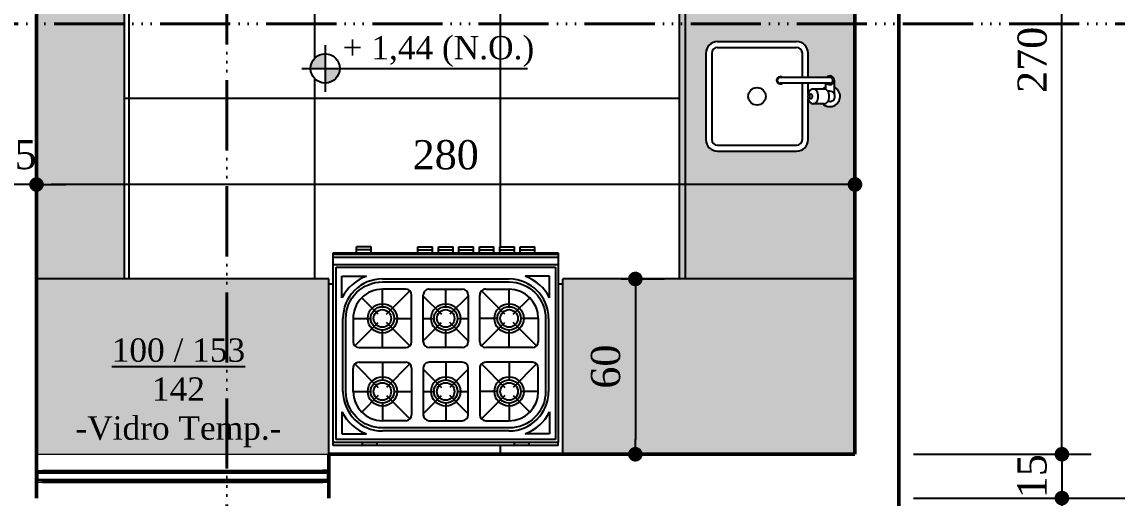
# Model space of a CAD drawing. Header units: millimetres. Extents: x 81693 to 98868, y 6565 to 11437.
# Drawn here: x 83133.8 to 83508.5, y 8480.7 to 8643.7 of the extents above; entities that cross this region are included whole.
import ezdxf

# ---------------------------------------------------------------- set-up
doc = ezdxf.new("R2010")
doc.units = ezdxf.units.MM
doc.linetypes.add('ACAD_ISO06W100', pattern=[36, 24, -3, 0, -3, 0, -3, 0, -3])
doc.linetypes.add('HIDDEN', pattern=[9.525, 6.35, -3.175])
for name, color, linetype, lineweight in [('Corte Planta', 4, 'ACAD_ISO06W100', 40), ('Cotas', 12, 'Continuous', 5), ('Hachura', 1, 'Continuous', 9), ('Nível Fachada', 7, 'Continuous', 70), ('Parede Baixa', 5, 'Continuous', 50), ('Portas - Janelas', 2, 'Continuous', 20), ('Projeção Viga', 1, 'HIDDEN', 9)]:
    doc.layers.add(name, color=color, linetype=linetype, lineweight=lineweight)
for name, color, linetype in [('COZ', 3, 'Continuous'), ('COZINHA', 2, 'Continuous'), ('Hachuria - Moveis', 1, 'Continuous'), ('PAREDES', 5, 'Continuous'), ('Piso', 55, 'Continuous'), ('PN010', 1, 'Continuous'), ('Portas-Cotas', 2, 'Continuous'), ('Texto', 2, 'Continuous')]:
    doc.layers.add(name, color=color, linetype=linetype)
doc.styles.add('Valéria', font='romantic.ttf', dxfattribs={"height": 10})
doc.dimstyles.new('Cota - 50', dxfattribs={"dimtxt": 10, "dimasz": 5, "dimexe": 10, "dimexo": 20, "dimgap": 5, "dimtad": 1, "dimtxsty": 'Valéria', "dimblk": 'DOT', "dimcen": 0, "dimclrd": 12, "dimclre": 12, "dimclrt": 2, "dimazin": 2, "dimtfac": 1, "dimtix": 1, "dimtmove": 0, "dimatfit": 3, "dimldrblk": 'DOT', "dimfxl": 1, "dimarcsym": 0})

# ---------------------------------------------------------------- blocks, each defined once
blk = doc.blocks.new('6-PL')
at = {"layer": 'COZINHA'}
h = blk.add_hatch(color=1, dxfattribs=at)
h.dxf.hatch_style = 1
h.paths.add_polyline_path([(-69, -3), (-69, -4), (-64, -4), (-64, -3)])
h.paths.add_polyline_path([(-17, -3), (-17, -4), (-12, -4), (-12, -3)])
at = {"layer": 'COZINHA', "color": 15}
for p, q in [((-79, -3), (-69, -3)), ((-79, -3), (-79, -4)), ((-64, -3), (-17, -3)), ((-12, -3), (-2, -3)), ((-2, -3), (-2, -4)), ((-76, -7), (-67.64, -7)), ((-76, -14.51), (-76, -7)), ((-5, -7), (-13.36, -7)), ((-5, -14.51), (-5, -7)), ((-76, -53.49), (-76, -61)), ((-5, -53.49), (-5, -61)), ((-76, -61), (-67.64, -61)), ((-5, -61), (-13.36, -61)), ((-2, -67.5), (-79, -67.5)), ((-2, -68.5), (-79, -68.5))]:
    blk.add_line(p, q, dxfattribs=at)
at = {"layer": 'COZINHA', "color": 1}
for p, q in [((-69, -3), (-64, -3)), ((-69, -3), (-69, -4)), ((-64, -3), (-64, -4)), ((-17, -3), (-12, -3)), ((-17, -3), (-17, -4)), ((-12, -3), (-12, -4)), ((-79, -4), (-2, -4)), ((-78, -5), (-3, -5)), ((-78, -64), (-78, -5)), ((-3, -5), (-3, -64)), ((-62.17, -8), (-18.83, -8)), ((-63.58, -20.09), (-69.24, -14.43)), ((-62.17, -17.5), (-62.17, -11.5)), ((-54.17, -11.5), (-62.17, -11.5)), ((-60.75, -20.09), (-52.75, -12.09)), ((-52.17, -29.5), (-52.17, -13.5)), ((-48.17, -13.5), (-48.17, -29.5)), ((-48.17, -13.83), (-41.91, -20.09)), ((-34.83, -11.5), (-46.17, -11.5)), ((-40.5, -17.5), (-40.5, -11.5)), ((-32.83, -13.83), (-39.09, -20.09)), ((-32.83, -29.5), (-32.83, -13.5)), ((-28.83, -29.5), (-28.83, -13.5)), ((-20.25, -20.09), (-28.25, -12.09)), ((-26.83, -11.5), (-18.83, -11.5)), ((-18.83, -17.5), (-18.83, -11.5)), ((-17.42, -20.09), (-11.76, -14.43)), ((-75.67, -46.5), (-75.67, -21.5)), ((-72.17, -21.5), (-72.17, -29.5)), ((-72.17, -21.5), (-66.17, -21.5)), ((-58.17, -21.5), (-52.17, -21.5)), ((-44.5, -21.5), (-48.17, -21.5)), ((-32.83, -21.5), (-36.5, -21.5)), ((-22.83, -21.5), (-28.83, -21.5)), ((-8.83, -21.5), (-14.83, -21.5)), ((-8.83, -21.5), (-8.83, -29.5)), ((-5.33, -21.5), (-5.33, -46.5)), ((-71.58, -30.91), (-63.58, -22.91)), ((-62.17, -31.5), (-62.17, -25.5)), ((-52.75, -30.91), (-60.75, -22.91)), ((-48.17, -29.17), (-41.91, -22.91)), ((-40.5, -31.5), (-40.5, -25.5)), ((-32.83, -29.17), (-39.09, -22.91)), ((-28.25, -30.91), (-20.25, -22.91)), ((-18.83, -31.5), (-18.83, -25.5)), ((-9.42, -30.91), (-17.42, -22.91)), ((-70.17, -31.5), (-54.17, -31.5)), ((-46.17, -31.5), (-34.83, -31.5)), ((-10.83, -31.5), (-26.83, -31.5)), ((-71.58, -37.09), (-63.58, -45.09)), ((-70.17, -36.5), (-54.17, -36.5)), ((-62.17, -36.5), (-62.17, -42.5)), ((-52.75, -37.09), (-60.75, -45.09)), ((-46.17, -36.5), (-34.83, -36.5)), ((-40.5, -36.5), (-40.5, -42.5)), ((-28.25, -37.09), (-20.25, -45.09)), ((-10.83, -36.5), (-26.83, -36.5)), ((-18.83, -36.5), (-18.83, -42.5)), ((-9.42, -37.09), (-17.42, -45.09)), ((-72.17, -46.5), (-72.17, -38.5)), ((-52.17, -38.5), (-52.17, -54.5)), ((-48.17, -54.5), (-48.17, -38.5)), ((-48.17, -38.83), (-41.91, -45.09)), ((-32.83, -38.83), (-39.09, -45.09)), ((-32.83, -38.5), (-32.83, -54.5)), ((-28.83, -38.5), (-28.83, -54.5)), ((-8.83, -46.5), (-8.83, -38.5)), ((-72.17, -46.5), (-66.17, -46.5)), ((-63.58, -47.91), (-69.24, -53.57)), ((-60.75, -47.91), (-52.75, -55.91)), ((-58.17, -46.5), (-52.17, -46.5)), ((-44.5, -46.5), (-48.17, -46.5)), ((-48.17, -54.17), (-41.91, -47.91)), ((-32.83, -54.17), (-39.09, -47.91)), ((-32.83, -46.5), (-36.5, -46.5)), ((-22.83, -46.5), (-28.83, -46.5)), ((-20.25, -47.91), (-28.25, -55.91)), ((-17.42, -47.91), (-11.76, -53.57)), ((-8.83, -46.5), (-14.83, -46.5)), ((-62.17, -50.5), (-62.17, -56.5)), ((-40.5, -50.5), (-40.5, -56.5)), ((-18.83, -50.5), (-18.83, -56.5)), ((-54.17, -56.5), (-62.17, -56.5)), ((-34.83, -56.5), (-46.17, -56.5)), ((-26.83, -56.5), (-18.83, -56.5)), ((-18.83, -60), (-62.17, -60)), ((-3, -64), (-78, -64)), ((-66, -70), (-71, -70)), ((-59, -70), (-64, -70)), ((-52, -70), (-57, -70)), ((-45, -70), (-50, -70)), ((-38, -70), (-43, -70)), ((-31, -70), (-36, -70)), ((-15, -70), (-10, -70))]:
    blk.add_line(p, q, dxfattribs=at)
at = {"layer": 'COZINHA', "color": 2}
for p, q in [((-79, -69), (-79, -4)), ((-2, -4), (-2, -69)), ((-2, -65), (-79, -65)), ((-2, -69), (-79, -69)), ((-71, -69), (-71, -71)), ((-66, -71), (-71, -71)), ((-66, -69), (-66, -71)), ((-64, -69), (-64, -71)), ((-64, -69), (-64, -71)), ((-59, -71), (-64, -71)), ((-59, -69), (-59, -71)), ((-57, -69), (-57, -71)), ((-52, -71), (-57, -71)), ((-52, -69), (-52, -71)), ((-50, -69), (-50, -71)), ((-45, -71), (-50, -71)), ((-45, -69), (-45, -71)), ((-43, -69), (-43, -71)), ((-38, -71), (-43, -71)), ((-38, -69), (-38, -71)), ((-36, -69), (-36, -71)), ((-31, -71), (-36, -71)), ((-31, -69), (-31, -71)), ((-15, -69), (-15, -71)), ((-15, -71), (-10, -71)), ((-10, -69), (-10, -71))]:
    blk.add_line(p, q, dxfattribs=at)
at = {"layer": 'COZINHA', "color": 15}
blk.add_lwpolyline([(-62.17, -59, -0.414214), (-74.67, -46.5), (-74.67, -21.5, -0.414214), (-62.17, -9), (-18.83, -9, -0.414214), (-6.33, -21.5), (-6.33, -46.5, -0.414214), (-18.83, -59)], format="xyb", close=True, dxfattribs=at)
for centre in [(-62.17, -21.5), (-40.5, -21.5), (-18.83, -21.5), (-62.17, -46.5), (-40.5, -46.5), (-18.83, -46.5)]:
    blk.add_circle(centre, 5, dxfattribs=at)
at = {"layer": 'COZINHA', "color": 1}
for centre, radius in [((-62.17, -21.5), 4), ((-62.17, -21.5), 3), ((-40.5, -21.5), 4), ((-40.5, -21.5), 3), ((-18.83, -21.5), 4), ((-18.83, -21.5), 3), ((-62.17, -46.5), 4), ((-62.17, -46.5), 3), ((-40.5, -46.5), 4), ((-40.5, -46.5), 3), ((-18.83, -46.5), 4), ((-18.83, -46.5), 3)]:
    blk.add_circle(centre, radius, dxfattribs=at)
at = {"layer": 'COZINHA', "color": 15}
for centre, start, end in [((-62.17, -21.5), 110.6935, 153.1857), ((-18.83, -21.5), 26.8143, 69.3065), ((-62.17, -46.5), 206.8143, 249.3065), ((-18.83, -46.5), 290.6935, 333.1857)]:
    blk.add_arc(centre, 15.5, start, end, dxfattribs=at)
at = {"layer": 'COZINHA', "color": 1}
for centre, radius, start, end in [((-62.17, -21.5), 13.5, 90, 180), ((-18.83, -21.5), 13.5, 0, 90), ((-62.17, -21.5), 10, 90, 180), ((-54.17, -13.5), 2, 0, 90), ((-46.17, -13.5), 2, 90, 180), ((-34.83, -13.5), 2, 0, 90), ((-26.83, -13.5), 2, 90, 180), ((-18.83, -21.5), 10, 0, 90), ((-70.17, -29.5), 2, 180, 270), ((-54.17, -29.5), 2, 270, 0), ((-46.17, -29.5), 2, 180, 270), ((-34.83, -29.5), 2, 270, 0), ((-26.83, -29.5), 2, 180, 270), ((-10.83, -29.5), 2, 270, 0), ((-70.17, -38.5), 2, 90, 180), ((-54.17, -38.5), 2, 0, 90), ((-46.17, -38.5), 2, 90, 180), ((-34.83, -38.5), 2, 0, 90), ((-26.83, -38.5), 2, 90, 180), ((-10.83, -38.5), 2, 0, 90), ((-62.17, -46.5), 13.5, 180, 270), ((-62.17, -46.5), 10, 180, 270), ((-18.83, -46.5), 13.5, 270, 0), ((-18.83, -46.5), 10, 270, 0), ((-54.17, -54.5), 2, 270, 0), ((-46.17, -54.5), 2, 180, 270), ((-34.83, -54.5), 2, 270, 0), ((-26.83, -54.5), 2, 180, 270)]:
    blk.add_arc(centre, radius, start, end, dxfattribs=at)
blk = doc.blocks.new('Fogão 6 Planta 04')
at = {"layer": 'PAREDES', "xscale": -1}
blk.add_blockref('6-PL', (340.76, 314.37), dxfattribs=at)
blk = doc.blocks.new('Pia Bancada Planta 01')
at = {"layer": 'COZ', "color": 2}
for p, q in [((0.435, 0.1875), (0.165, 0.1875)), ((0.435, 0.1675), (0.165, 0.1675)), ((0.125, 0.1475), (0.125, 0.0074)), ((0.145, 0.1475), (0.145, -0.045)), ((0.455, -0.1475), (0.455, 0.1475)), ((0.475, -0.1475), (0.475, 0.1475)), ((0.0509, 0.0175), (0.0579, 0.0175)), ((0.0705, 0.025), (0.1081, 0.025)), ((0.0359, -0.055), (0.0359, -0.0115)), ((0.0509, -0.0175), (0.0579, -0.0175)), ((0.0659, -0.045), (0.0659, -0.0241)), ((0.0705, -0.025), (0.1081, -0.025)), ((0.125, -0.0074), (0.125, -0.045)), ((0.0509, -0.045), (0.2209, -0.045)), ((0.0509, -0.065), (0.2209, -0.065)), ((0.125, -0.065), (0.125, -0.1475)), ((0.145, -0.065), (0.145, -0.1475)), ((0.435, -0.1675), (0.165, -0.1675)), ((0.435, -0.1875), (0.165, -0.1875))]:
    blk.add_line(p, q, dxfattribs=at)
blk.add_lwpolyline([(0.0705, 0.025, 0.133256), (0.0641, 0.0233, 0.106756), (0.058, 0.0177, 0.082828), (0.0543, 0.0099, 0.071352), (0.0528, 0, 0.071352), (0.0543, -0.0099, 0.082828), (0.058, -0.0177, 0.106756), (0.0641, -0.0233, 0.133256), (0.0705, -0.025, 0.133256)], format="xyb", dxfattribs=at)
for points in [[(0.1081, -0.025, 0.133256), (0.1145, -0.0233, 0.106756), (0.1206, -0.0177, 0.082828), (0.1244, -0.0099, 0.071352), (0.1258, 0, 0.071352), (0.1244, 0.0099, 0.082828), (0.1206, 0.0177, 0.106756), (0.1145, 0.0233, 0.133256), (0.1081, 0.025, 0.133256), (0.1017, 0.0233, 0.106756), (0.0956, 0.0177, 0.082828), (0.0919, 0.0099, 0.071352), (0.0904, 0, 0.071352), (0.0919, -0.0099, 0.082828), (0.0956, -0.0177, 0.106756), (0.1017, -0.0233, 0.133256)], [(0.1156, 0.0075, 0.133256), (0.1137, 0.007, 0.106756), (0.1119, 0.0053, 0.082828), (0.1107, 0.003, 0.071352), (0.1103, 0, 0.071352), (0.1107, -0.003, 0.082828), (0.1119, -0.0053, 0.106756), (0.1137, -0.007, 0.133256), (0.1156, -0.0075, 0.133256), (0.1175, -0.007, 0.106756), (0.1194, -0.0053, 0.082828), (0.1205, -0.003, 0.071352), (0.1209, 0, 0.071352), (0.1205, 0.003, 0.082828), (0.1194, 0.0053, 0.106756), (0.1175, 0.007, 0.133256)]]:
    blk.add_lwpolyline(points, format="xyb", close=True, dxfattribs=at)
blk.add_circle((0.3, 0), 0.03, dxfattribs=at)
for centre, radius, start, end in [((0.165, 0.1475), 0.04, 90, 180), ((0.435, 0.1475), 0.04, 0, 90), ((0.165, 0.1475), 0.02, 90, 180), ((0.435, 0.1475), 0.02, 0, 90), ((0.0509, 0), 0.035, 45.5847, 244.6231), ((0.0509, 0), 0.0175, 90, 204.62), ((0.0259, -0.0115), 0.01, 0, 24.62), ((0.0509, 0), 0.0175, 211.0027, 270), ((0.0509, 0), 0.035, 295.3769, 314.4153), ((0.0509, -0.055), 0.015, 41.8103, 318.1897), ((0.0509, -0.055), 0.01, 90.0002, 270.0002), ((0.2209, -0.055), 0.0125, 233.1301, 126.8699), ((0.2209, -0.055), 0.01, 270.0001, 90.0001), ((0.165, -0.1475), 0.04, 180, 270), ((0.165, -0.1475), 0.02, 180, 270), ((0.435, -0.1475), 0.04, 270, 0), ((0.435, -0.1475), 0.02, 270, 360)]:
    blk.add_arc(centre, radius, start, end, dxfattribs=at)
blk = doc.blocks.new('_Dot')
at = {"color": 0, "linetype": 'ByBlock', "lineweight": -2}
blk.add_line((-0.5, 0), (-1, 0), dxfattribs=at)
at = {"color": 0, "linetype": 'ByBlock', "const_width": 0.5}
blk.add_lwpolyline([(-0.25, 0, 1), (0.25, 0, 1)], format="xyb", close=True, dxfattribs=at)
blk = doc.blocks.new('*D561')
at = {"layer": 'Cotas', "color": 12, "lineweight": -2, "transparency": 16777216}
for p, q in [((83438.79, 8765.7), (83499.59, 8765.7)), ((83489.59, 8500.7), (83489.59, 8760.7)), ((83438.79, 8495.7), (83499.59, 8495.7))]:
    blk.add_line(p, q, dxfattribs=at)
at = {"layer": 'Defpoints', "color": 0, "transparency": 16777216}
for p in [(83418.79, 8765.7), (83489.59, 8765.7), (83418.79, 8495.7)]:
    blk.add_point(p, dxfattribs=at)
at = {"layer": 'Cotas', "color": 12, "lineweight": -2, "transparency": 16777216, "xscale": 5, "yscale": 5, "zscale": 5}
for p, rotation in [((83489.59, 8765.7), 90), ((83489.59, 8495.7), 270)]:
    blk.add_blockref('_Dot', p, dxfattribs=dict(at, rotation=rotation))
at = {"layer": 'Cotas', "color": 2, "transparency": 16777216, "insert": (83479.48, 8630.7), "char_height": 10, "attachment_point": 5, "rotation": 90, "style": 'Valéria'}
blk.add_mtext('270', dxfattribs=at)
blk = doc.blocks.new('*D562')
at = {"layer": 'Cotas', "color": 12, "lineweight": -2, "transparency": 16777216}
for p, q in [((83489.59, 8500.7), (83489.59, 8505.7)), ((83438.79, 8495.7), (83499.59, 8495.7)), ((83489.59, 8495.7), (83489.59, 8480.7)), ((83438.79, 8480.7), (83499.59, 8480.7)), ((83489.59, 8475.7), (83489.59, 8470.7))]:
    blk.add_line(p, q, dxfattribs=at)
at = {"layer": 'Defpoints', "color": 0, "transparency": 16777216}
for p in [(83418.79, 8495.7), (83418.79, 8480.7), (83489.59, 8480.7)]:
    blk.add_point(p, dxfattribs=at)
at = {"layer": 'Cotas', "color": 12, "lineweight": -2, "transparency": 16777216, "xscale": 5, "yscale": 5, "zscale": 5}
for p, rotation in [((83489.59, 8495.7), 270), ((83489.59, 8480.7), 90)]:
    blk.add_blockref('_Dot', p, dxfattribs=dict(at, rotation=rotation))
at = {"layer": 'Cotas', "color": 2, "transparency": 16777216, "insert": (83479.4, 8488.2), "char_height": 10, "attachment_point": 5, "rotation": 90, "style": 'Valéria'}
blk.add_mtext('15', dxfattribs=at)
blk = doc.blocks.new('*D563')
at = {"layer": 'Cotas', "color": 12, "lineweight": -2, "transparency": 16777216}
for p, q in [((83438.79, 8480.7), (83499.59, 8480.7)), ((83489.59, 8475.7), (83489.59, 8405.7)), ((83440.47, 8400.7), (83499.59, 8400.7))]:
    blk.add_line(p, q, dxfattribs=at)
at = {"layer": 'Defpoints', "color": 0, "transparency": 16777216}
for p in [(83418.79, 8480.7), (83420.47, 8400.7), (83489.59, 8400.7)]:
    blk.add_point(p, dxfattribs=at)
at = {"layer": 'Cotas', "color": 12, "lineweight": -2, "transparency": 16777216, "xscale": 5, "yscale": 5, "zscale": 5}
for p, rotation in [((83489.59, 8480.7), 90), ((83489.59, 8400.7), 270)]:
    blk.add_blockref('_Dot', p, dxfattribs=dict(at, rotation=rotation))
at = {"layer": 'Cotas', "color": 2, "transparency": 16777216, "insert": (83479.48, 8440.7), "char_height": 10, "attachment_point": 5, "rotation": 90, "style": 'Valéria'}
blk.add_mtext('80', dxfattribs=at)
blk = doc.blocks.new('*D594')
at = {"layer": 'Cotas', "color": 12, "lineweight": -2, "transparency": 16777216}
for p, q in [((83138.79, 8575.7), (83138.79, 8598.04)), ((83418.79, 8575.7), (83418.79, 8598.04)), ((83413.79, 8588.04), (83143.79, 8588.04))]:
    blk.add_line(p, q, dxfattribs=at)
at = {"layer": 'Defpoints', "color": 0, "transparency": 16777216}
for p in [(83138.79, 8588.04), (83138.79, 8555.7), (83418.79, 8555.7)]:
    blk.add_point(p, dxfattribs=at)
at = {"layer": 'Cotas', "color": 12, "lineweight": -2, "transparency": 16777216, "xscale": 5, "yscale": 5, "zscale": 5, "rotation": 180}
blk.add_blockref('_Dot', (83138.79, 8588.04), dxfattribs=at)
at = {"layer": 'Cotas', "color": 12, "lineweight": -2, "transparency": 16777216, "xscale": 5, "yscale": 5, "zscale": 5}
blk.add_blockref('_Dot', (83418.79, 8588.04), dxfattribs=at)
at = {"layer": 'Cotas', "color": 2, "transparency": 16777216, "insert": (83278.79, 8598.15), "char_height": 10, "attachment_point": 5, "style": 'Valéria'}
blk.add_mtext('280', dxfattribs=at)
blk = doc.blocks.new('*D603')
at = {"layer": 'Cotas', "color": 12, "lineweight": -2, "transparency": 16777216}
for p, q in [((83338.79, 8555.7), (83353.66, 8555.7)), ((83343.66, 8550.7), (83343.66, 8500.7)), ((83338.79, 8495.7), (83353.66, 8495.7))]:
    blk.add_line(p, q, dxfattribs=at)
at = {"layer": 'Defpoints', "color": 0, "transparency": 16777216}
for p in [(83318.79, 8555.7), (83318.79, 8495.7), (83343.66, 8495.7)]:
    blk.add_point(p, dxfattribs=at)
at = {"layer": 'Cotas', "color": 12, "lineweight": -2, "transparency": 16777216, "xscale": 5, "yscale": 5, "zscale": 5}
for p, rotation in [((83343.66, 8555.7), 90), ((83343.66, 8495.7), 270)]:
    blk.add_blockref('_Dot', p, dxfattribs=dict(at, rotation=rotation))
at = {"layer": 'Cotas', "color": 2, "transparency": 16777216, "insert": (83333.52, 8525.7), "char_height": 10, "attachment_point": 5, "rotation": 90, "style": 'Valéria'}
blk.add_mtext('60', dxfattribs=at)
blk = doc.blocks.new('*D605')
at = {"layer": 'Cotas', "color": 12, "lineweight": -2, "transparency": 16777216}
for p, q in [((83438.79, 10920.7), (83549.02, 10920.7)), ((83539.02, 10915.7), (83539.02, 8485.7)), ((83438.79, 8480.7), (83549.02, 8480.7))]:
    blk.add_line(p, q, dxfattribs=at)
at = {"layer": 'Defpoints', "color": 0, "transparency": 16777216}
for p in [(83418.79, 10920.7), (83418.79, 8480.7), (83539.02, 8480.7)]:
    blk.add_point(p, dxfattribs=at)
at = {"layer": 'Cotas', "color": 12, "lineweight": -2, "transparency": 16777216, "xscale": 5, "yscale": 5, "zscale": 5}
for p, rotation in [((83539.02, 10920.7), 90), ((83539.02, 8480.7), 270)]:
    blk.add_blockref('_Dot', p, dxfattribs=dict(at, rotation=rotation))
at = {"layer": 'Cotas', "color": 2, "transparency": 16777216, "insert": (83528.91, 9700.7), "char_height": 10, "attachment_point": 5, "rotation": 90, "style": 'Valéria'}
blk.add_mtext('2440', dxfattribs=at)
blk = doc.blocks.new('*D608')
at = {"layer": 'Cotas', "color": 12, "lineweight": -2, "transparency": 16777216}
for p, q in [((83123.79, 8575.7), (83123.79, 8598.04)), ((83138.79, 8575.7), (83138.79, 8598.04)), ((83118.79, 8588.04), (83113.79, 8588.04)), ((83138.79, 8588.04), (83123.79, 8588.04)), ((83143.79, 8588.04), (83148.79, 8588.04))]:
    blk.add_line(p, q, dxfattribs=at)
at = {"layer": 'Defpoints', "color": 0, "transparency": 16777216}
for p in [(83123.79, 8588.04), (83123.79, 8555.7), (83138.79, 8555.7)]:
    blk.add_point(p, dxfattribs=at)
at = {"layer": 'Cotas', "color": 12, "lineweight": -2, "transparency": 16777216, "xscale": 5, "yscale": 5, "zscale": 5}
blk.add_blockref('_Dot', (83123.79, 8588.04), dxfattribs=at)
at = {"layer": 'Cotas', "color": 12, "lineweight": -2, "transparency": 16777216, "xscale": 5, "yscale": 5, "zscale": 5, "rotation": 180}
blk.add_blockref('_Dot', (83138.79, 8588.04), dxfattribs=at)
at = {"layer": 'Cotas', "color": 2, "transparency": 16777216, "insert": (83131.29, 8598.23), "char_height": 10, "attachment_point": 5, "style": 'Valéria'}
blk.add_mtext('15', dxfattribs=at)
blk = doc.blocks.new('*D547')
at = {"layer": 'Cotas', "color": 12, "lineweight": -2, "transparency": 16777216}
for p, q in [((83453.79, 11227.84), (83606.59, 11227.84)), ((83596.59, 11222.84), (83596.59, 6978.7)), ((83437.23, 6973.7), (83606.59, 6973.7))]:
    blk.add_line(p, q, dxfattribs=at)
at = {"layer": 'Defpoints', "color": 0, "transparency": 16777216}
for p in [(83433.79, 11227.84), (83417.23, 6973.7), (83596.59, 6973.7)]:
    blk.add_point(p, dxfattribs=at)
at = {"layer": 'Cotas', "color": 12, "lineweight": -2, "transparency": 16777216, "xscale": 5, "yscale": 5, "zscale": 5}
for p, rotation in [((83596.59, 11227.84), 90), ((83596.59, 6973.7), 270)]:
    blk.add_blockref('_Dot', p, dxfattribs=dict(at, rotation=rotation))
at = {"layer": 'Cotas', "color": 2, "transparency": 16777216, "insert": (83586.4, 9100.77), "char_height": 10, "attachment_point": 5, "rotation": 90, "style": 'Valéria'}
blk.add_mtext('4254', dxfattribs=at)

msp = doc.modelspace()

# ---------------------------------------------------------------- hatches: boundary and pattern name
at = {"layer": 'Hachura', "transparency": 33554687}
h = msp.add_hatch(dxfattribs=at)
h.set_pattern_fill('TEXTURED', color=55, scale=40, angle=270, pattern_type=2)
h.set_pattern_definition([(270, (18927.636, 2873.72), (30.4, -17.6), [1.6, -26.8, 1.2, -11.6, 2.4, -28.4]), (275, (18942.036, 2891.72), (31.091029, -15.750172), [3.2, -26.8, 2.4, -11.6, 4.8, -28.4]), (280, (18944.036, 2881.32), (38.045905, -10.756818), [2.8, -6.8, 3.6, -21.2, 2, -26.4]), (285, (18947.636, 2888.52), (35.95474, -9.000928), [5.6, -6.8, 6, -21.2, 4.4, -26.4]), (290, (18931.236, 2885.319), (29.4635005, -17.796127), [3.2, -22, 2.8, -16.4, 2, -12.8]), (295, (18925.636, 2879.719), (29.1611353, -19.944628), [4.4, -22, 5.6, -16.4, 4.8, -12.8]), (300, (18928.836, 2873.72), (33.873582, 2.929234), [2, -13.2, 1.6, -19.6, 1.2, -26]), (305, (18914.436, 2891.72), (39.684009, -2.976477), [4.4, -13.2, 3.2, -19.6, 2.4, -26]), (310, (18937.636, 2884.919), (28.849381, -4.5114556), [1.6, -17.6, 1.2, -11.2, 3.2, -20.4]), (315, (18923.236, 2884.92), (39.315137, 8.202439), [3.2, -17.6, 2.4, -11.2, 6, -20.4]), (320, (18923.236, 2878.92), (31.431133, 10.699715), [0.8, -14.8, 2, -24.4, 2.4, -12.4]), (330, (18926.036, 2877.72), (29.827688, 13.263071), [2, -16.4, 0.8, -19.2, 1.6, -14.8]), (335, (18926.036, 2892.12), (41.609064, 9.726552), [4.4, -16.4, 1.6, -19.2, 3.2, -14.8]), (340, (18921.236, 2882.119), (28.744913, 14.652303), [1.2, -7.6, 2.4, -12.8, 1.6, -17.6]), (345, (18917.636, 2896.52), (31.085492, 31.011162), [2.4, -7.6, 4.8, -12.8, 3.2, -17.6]), (350, (18944.836, 2880.12), (21.962593, 27.808713), [2.8, -17.6, 1.2, -20.8, 2.4, -19.6]), (355, (18916.036, 2876.52), (19.76909, 33.203359), [5.6, -17.6, 2.4, -20.8, 4.8, -19.6]), (0, (18927.636, 2877.72), (14.8, 35.2), [2.4, -12.4, 1.6, -24.4, 0.8, -24.8]), (5, (18942.036, 2892.12), (26.021003, 37.611001), [4.8, -12.4, 1.6, -24.4, 1.6, -24.8]), (10, (18940.036, 2884.12), (19.352705, 33.062861), [2.8, -15.6, 2.4, -12.8, 2.8, -29.2]), (15, (18947.236, 2876.92), (16.397444, 34.623746), [5.6, -15.6, 4.8, -12.8, 5.6, -29.2]), (20, (18917.236, 2886.92), (10.892152, 32.058712), [3.2, -10.4, 1.6, -21.2, 2.4, -23.2]), (25, (18917.236, 2865.32), (8.056603, 32.886033), [6, -10.4, 3.2, -21.2, 4.8, -23.2]), (30, (18922.036, 2897.72), (3.798969, 38.219993), [2, -26.8, 2.4, -12.4, 2.8, -16.4]), (35, (18925.636, 2894.12), (1.337493, 43.419478), [4.4, -26.8, 4.8, -12.4, 5.6, -16.4]), (40, (18913.236, 2888.919), (9.502144, 37.214369), [1.2, -8.8, 1.6, -17.2, 3.2, -22.4]), (45, (18916.836, 2885.32), (6.22254, 42.992092), [2.4, -8.8, 3.2, -17.2, 6, -22.4]), (50, (18945.236, 2900.919), (-4.560758, 29.4129135), [2.4, -14.4, 2.8, -12.4, 1.6, -16.8]), (55, (18920.036, 2884.92), (-10.055855, 30.968367), [4.8, -14.4, 5.6, -12.4, 3.2, -16.8]), (60, (18910.836, 2867.72), (-16.102301, 27.309996), [1.6, -11.2, 3.2, -24.8, 2.8, -22.8]), (65, (18932.836, 2871.32), (-13.856973, 35.59079), [3.2, -11.2, 6, -24.8, 5.6, -22.8]), (70, (18933.236, 2894.12), (-21.657159, 31.720143), [2.4, -16.8, 2, -15.2, 1.6, -24.4]), (75, (18918.836, 2897.72), (-26.884924, 34.120974), [4.8, -16.8, 4.4, -15.2, 3.2, -24.4]), (80, (18923.636, 2891.72), (-22.549755, 28.75254), [3.6, -13.2, 2.4, -18, 3.2, -17.6]), (85, (18941.636, 2873.72), (-32.142497, 27.305308), [4.4, -13.2, 4.8, -18, 5.2, -17.6])])
h.paths.add_polyline_path([(83168.7927, 8885.6965), (83138.7927, 8885.6965), (83138.7927, 8643.0904), (83168.7927, 8643.0904)])
h.paths.add_polyline_path([(83168.7927, 8643.0904), (83138.7927, 8643.0904), (83138.7927, 8555.6965), (83168.7927, 8555.6965)])
h.paths.add_polyline_path([(83418.7927, 8680.6965), (83358.7927, 8680.6965), (83360.7927, 8678.6965), (83418.7927, 8678.6965)])
h.paths.add_polyline_path([(83360.7927, 8678.6965), (83358.7927, 8680.6965), (83358.7927, 8643.0904), (83360.7927, 8643.0904)])
h.paths.add_polyline_path([(83418.7927, 8643.0904), (83360.7927, 8643.0904), (83360.7927, 8555.6965), (83418.7927, 8555.6965)])
h.paths.add_polyline_path([(83371.7927, 8636.9465), (83398.7927, 8636.9465, -0.41421356), (83402.7927, 8632.9465), (83402.7927, 8624.6965), (83409.0851, 8624.6965, -0.68850026), (83411.7031, 8623.6965), (83411.7031, 8621.3588, -1.18164887), (83407.7536, 8615.6965), (83404.4808, 8615.6965, -0.13325615), (83403.8387, 8615.8707, -0.10675627), (83403.2308, 8616.4287, -0.08282753), (83402.8551, 8617.2061, -0.01797676), (83402.7927, 8617.4516), (83402.7927, 8603.4465, -0.41421356), (83398.7927, 8599.4465), (83371.7927, 8599.4465, -0.41421356), (83367.7927, 8603.4465), (83367.7927, 8632.9465, -0.41421356)], flags=16)
h.paths.add_polyline_path([(83408.7031, 8620.6094, 0.09339581), (83408.2408, 8620.6965), (83407.7536, 8620.6965, -0.08326219), (83408.7031, 8621.3588)], flags=0)
h.paths.add_polyline_path([(83388.2927, 8618.1965, -1), (83382.2927, 8618.1965, -1)], flags=0)
h.paths.add_polyline_path([(83403.3558, 8618.7268, -0.10675627), (83403.5382, 8618.8942, -0.13325615), (83403.7308, 8618.9465, -0.13325615), (83403.9234, 8618.8942, -0.10675627), (83404.1058, 8618.7268, -0.08282753), (83404.2185, 8618.4936, -0.07135175), (83404.2611, 8618.1965, -0.07135175), (83404.2185, 8617.8994, -0.08282753), (83404.1058, 8617.6662, -0.10675627), (83403.9234, 8617.4988, -0.13325615), (83403.7308, 8617.4465, -0.13325615), (83403.5382, 8617.4988, -0.10675627), (83403.3558, 8617.6662, -0.08282753), (83403.2431, 8617.8994, -0.07135175), (83403.2005, 8618.1965, -0.07135175), (83403.2431, 8618.4936, -0.08282753)], flags=0)
h.paths.add_polyline_path([(83418.7927, 8678.6965), (83360.7927, 8678.6965), (83360.7927, 8643.0904), (83418.7927, 8643.0904)])
h.paths.add_polyline_path([(83360.7927, 8643.0904), (83358.7927, 8643.0904), (83358.7927, 8555.6965), (83360.7927, 8555.6965)])
h.paths.add_polyline_path([(83418.7927, 8555.6965), (83318.7927, 8555.6965), (83318.7927, 8495.6965), (83418.7927, 8495.6965)])
h.paths.add_polyline_path([(83203.8603, 8555.6965), (83138.7927, 8555.6965), (83138.7927, 8495.6965), (83203.8603, 8495.6965)])
h.paths.add_polyline_path([(83238.7927, 8555.6965), (83203.8603, 8555.6965), (83203.8603, 8495.6965), (83238.7927, 8495.6965)])
h.paths.add_polyline_path([(83378.8149, 8653.7142), (83398.6078, 8653.7142), (83398.6078, 8675.2675), (83378.8149, 8675.2675)], flags=24)
h.paths.add_polyline_path([(83344.2564, 8515.7187), (83344.2564, 8535.5116), (83322.7032, 8535.5116), (83322.7032, 8515.7187)], flags=24)
h.paths.add_polyline_path([(83150.8414, 8495.8275), (83223.8592, 8495.8275), (83223.8592, 8539.8196), (83150.8414, 8539.8196)], flags=9)
at = {"layer": 'Piso'}
h = msp.add_hatch(dxfattribs=at)
h.set_pattern_fill('ANSI37', color=256, scale=20, angle=45)
h.set_pattern_definition([(90, (18908.436, 2902.52), (-63.5, 1e-14), []), (180, (18908.436, 2902.52), (-1e-14, -63.5), [])])
h.paths.add_polyline_path([(83418.7927, 8765.6965), (83253.7927, 8765.6965), (83253.7927, 8790.6965), (83253.7927, 8794.0821, -0.16978208), (83251.3052, 8800.1965), (83251.3052, 8801.1965), (83253.7927, 8801.1965), (83253.7927, 8885.6965), (83203.8603, 8885.6965), (83203.8603, 8643.0904), (83358.7927, 8643.0904), (83358.7927, 8680.6965), (83418.7927, 8680.6965)])
h.paths.add_polyline_path([(83337.2927, 8756.9817), (83334.2927, 8756.9817), (83334.2927, 8753.6965), (83332.2927, 8753.6965), (83332.2927, 8758.6965), (83335.2927, 8758.6965), (83337.2927, 8758.6791), (83337.2927, 8761.6965), (83338.2927, 8763.6965), (83341.2927, 8763.6965), (83341.2927, 8758.6965), (83344.2927, 8758.6965), (83344.2927, 8763.6965), (83414.7927, 8763.6965), (83414.7927, 8758.6965), (83416.7927, 8758.6965), (83416.7927, 8687.6965), (83414.7927, 8687.6965), (83414.7927, 8682.6965), (83405.7927, 8682.6965), (83344.2927, 8682.6965), (83344.2927, 8687.6965), (83341.2927, 8687.6965), (83341.2927, 8682.6965), (83338.2927, 8682.6965), (83337.2927, 8684.6965)], flags=16)
h.paths.add_polyline_path([(83203.8603, 8885.6965), (83168.7927, 8885.6965), (83168.7927, 8643.0904), (83203.8603, 8643.0904)])
h.paths.add_polyline_path([(83203.8603, 8643.0904), (83168.7927, 8643.0904), (83168.7927, 8555.6965), (83203.8603, 8555.6965)])
h.paths.add_polyline_path([(83358.7927, 8643.0904), (83203.8603, 8643.0904), (83203.8603, 8555.6965), (83238.7927, 8555.6965), (83238.7927, 8495.6965), (83318.7927, 8495.6965), (83318.7927, 8555.6965), (83358.7927, 8555.6965)])
h.paths.add_polyline_path([(83232.5406, 8627.771, -1), (83242.5406, 8627.771, -1)], flags=16)
h.paths.add_polyline_path([(83248.2927, 8566.6965), (83253.2927, 8566.6965), (83253.2927, 8564.6965), (83269.2927, 8564.6965), (83269.2927, 8566.6965), (83274.2927, 8566.6965), (83274.2927, 8564.6965), (83276.2927, 8564.6965), (83276.2927, 8566.6965), (83281.2927, 8566.6965), (83281.2927, 8564.6965), (83283.2927, 8564.6965), (83283.2927, 8566.6965), (83288.2927, 8566.6965), (83288.2927, 8564.6965), (83290.2927, 8564.6965), (83290.2927, 8566.6965), (83295.2927, 8566.6965), (83295.2927, 8564.6965), (83297.2927, 8564.6965), (83297.2927, 8566.6965), (83302.2927, 8566.6965), (83302.2927, 8564.6965), (83304.2927, 8564.6965), (83304.2927, 8566.6965), (83309.2927, 8566.6965), (83309.2927, 8564.6965), (83317.2927, 8564.6965), (83317.2927, 8499.6965), (83317.2927, 8498.6965), (83307.2927, 8498.6965), (83302.2927, 8498.6965), (83255.2927, 8498.6965), (83250.2927, 8498.6965), (83240.2927, 8498.6965), (83240.2927, 8499.6965), (83240.2927, 8564.6965), (83248.2927, 8564.6965)], flags=16)
h.paths.add_polyline_path([(83316.2927, 8559.6965), (83316.2927, 8500.6965), (83241.2927, 8500.6965), (83241.2927, 8559.6965)], flags=0)
h.paths.add_polyline_path([(83251.6488, 8556.6965, 0.18756107), (83243.2927, 8549.1886), (83243.2927, 8556.6965)], flags=0)
h.paths.add_polyline_path([(83257.126, 8555.6965), (83300.4593, 8555.6965, -0.41421356), (83313.9593, 8542.1965), (83313.9593, 8517.1965, -0.41421356), (83300.4593, 8503.6965), (83257.126, 8503.6965, -0.41421356), (83243.626, 8517.1965), (83243.626, 8542.1965, -0.41421356)], flags=0)
h.paths.add_polyline_path([(83257.126, 8554.6965), (83300.4593, 8554.6965, -0.41421356), (83312.9593, 8542.1965), (83312.9593, 8517.1965, -0.41421356), (83300.4593, 8504.6965), (83257.126, 8504.6965, -0.41421356), (83244.626, 8517.1965), (83244.626, 8542.1965, -0.41421356)], flags=0)
h.paths.add_polyline_path([(83257.126, 8552.1965), (83265.126, 8552.1965, -0.41421356), (83267.126, 8550.1965), (83267.126, 8534.1965, -0.41421356), (83265.126, 8532.1965), (83249.126, 8532.1965, -0.41421356), (83247.126, 8534.1965), (83247.126, 8542.1965, -0.41421356)], flags=0)
h.paths.add_polyline_path([(83262.126, 8542.1965, -1), (83252.126, 8542.1965, -1)], flags=0)
h.paths.add_polyline_path([(83261.126, 8542.1965, -1), (83253.126, 8542.1965, -1)], flags=0)
h.paths.add_polyline_path([(83260.126, 8542.1965, -1), (83254.126, 8542.1965, -1)], flags=0)
h.paths.add_polyline_path([(83273.126, 8552.1965), (83284.4593, 8552.1965, -0.41421356), (83286.4593, 8550.1965), (83286.4593, 8534.1965, -0.41421356), (83284.4593, 8532.1965), (83273.126, 8532.1965, -0.41421356), (83271.126, 8534.1965), (83271.126, 8550.1965, -0.41421356)], flags=0)
h.paths.add_polyline_path([(83283.7927, 8542.1965, -1), (83273.7927, 8542.1965, -1)], flags=0)
h.paths.add_polyline_path([(83282.7927, 8542.1965, -1), (83274.7927, 8542.1965, -1)], flags=0)
h.paths.add_polyline_path([(83281.7927, 8542.1965, -1), (83275.7927, 8542.1965, -1)], flags=0)
h.paths.add_polyline_path([(83292.4593, 8552.1965), (83300.4593, 8552.1965, -0.41421356), (83310.4593, 8542.1965), (83310.4593, 8534.1965, -0.41421356), (83308.4593, 8532.1965), (83292.4593, 8532.1965, -0.41421356), (83290.4593, 8534.1965), (83290.4593, 8550.1965, -0.41421356)], flags=0)
h.paths.add_polyline_path([(83305.4593, 8542.1965, -1), (83295.4593, 8542.1965, -1)], flags=0)
h.paths.add_polyline_path([(83304.4593, 8542.1965, -1), (83296.4593, 8542.1965, -1)], flags=0)
h.paths.add_polyline_path([(83303.4593, 8542.1965, -1), (83297.4593, 8542.1965, -1)], flags=0)
h.paths.add_polyline_path([(83305.9366, 8556.6965), (83314.2927, 8556.6965), (83314.2927, 8549.1886, 0.18756107)], flags=0)
h.paths.add_polyline_path([(83249.126, 8527.1965), (83265.126, 8527.1965, -0.41421356), (83267.126, 8525.1965), (83267.126, 8509.1965, -0.41421356), (83265.126, 8507.1965), (83257.126, 8507.1965, -0.41421356), (83247.126, 8517.1965), (83247.126, 8525.1965, -0.41421356)], flags=0)
h.paths.add_polyline_path([(83262.126, 8517.1965, -1), (83252.126, 8517.1965, -1)], flags=0)
h.paths.add_polyline_path([(83261.126, 8517.1965, -1), (83253.126, 8517.1965, -1)], flags=0)
h.paths.add_polyline_path([(83260.126, 8517.1965, -1), (83254.126, 8517.1965, -1)], flags=0)
h.paths.add_polyline_path([(83273.126, 8527.1965), (83284.4593, 8527.1965, -0.41421356), (83286.4593, 8525.1965), (83286.4593, 8509.1965, -0.41421356), (83284.4593, 8507.1965), (83273.126, 8507.1965, -0.41421356), (83271.126, 8509.1965), (83271.126, 8525.1965, -0.41421356)], flags=0)
h.paths.add_polyline_path([(83283.7927, 8517.1965, -1), (83273.7927, 8517.1965, -1)], flags=0)
h.paths.add_polyline_path([(83282.7927, 8517.1965, -1), (83274.7927, 8517.1965, -1)], flags=0)
h.paths.add_polyline_path([(83281.7927, 8517.1965, -1), (83275.7927, 8517.1965, -1)], flags=0)
h.paths.add_polyline_path([(83292.4593, 8527.1965), (83308.4593, 8527.1965, -0.41421356), (83310.4593, 8525.1965), (83310.4593, 8517.1965, -0.41421356), (83300.4593, 8507.1965), (83292.4593, 8507.1965, -0.41421356), (83290.4593, 8509.1965), (83290.4593, 8525.1965, -0.41421356)], flags=0)
h.paths.add_polyline_path([(83305.4593, 8517.1965, -1), (83295.4593, 8517.1965, -1)], flags=0)
h.paths.add_polyline_path([(83304.4593, 8517.1965, -1), (83296.4593, 8517.1965, -1)], flags=0)
h.paths.add_polyline_path([(83303.4593, 8517.1965, -1), (83297.4593, 8517.1965, -1)], flags=0)
h.paths.add_polyline_path([(83243.2927, 8510.2044, 0.18756107), (83251.6488, 8502.6965), (83243.2927, 8502.6965)], flags=0)
h.paths.add_polyline_path([(83314.2927, 8510.2044), (83314.2927, 8502.6965), (83305.9366, 8502.6965, 0.18756107)], flags=0)
h.paths.add_polyline_path([(83190.7132, 8819.232), (83190.7132, 8846.4213), (83169.1599, 8846.4213), (83169.1599, 8819.232)], flags=24)
h.paths.add_polyline_path([(83190.7132, 8762.9302), (83190.7132, 8782.7231), (83169.1599, 8782.7231), (83169.1599, 8762.9302)], flags=24)
h.paths.add_polyline_path([(83190.7132, 8715.5781), (83190.7132, 8735.371), (83169.1599, 8735.371), (83169.1599, 8715.5781)], flags=24)
h.paths.add_polyline_path([(83190.7132, 8880.1566), (83190.7132, 8899.9495), (83169.1599, 8899.9495), (83169.1599, 8880.1566)], flags=9)
h.paths.add_polyline_path([(83265.1536, 8587.4504), (83292.343, 8587.4504), (83292.343, 8609.0037), (83265.1536, 8609.0037)], flags=24)
h.paths.add_polyline_path([(83241.1491, 8626.2384), (83309.3384, 8626.2384), (83309.3384, 8643.481), (83241.1491, 8643.481)], flags=9)
at = {"layer": 'Portas - Janelas'}
h = msp.add_hatch(color=256, dxfattribs=at)
edge = h.paths.add_edge_path()
edge.add_arc((83237.5406, 8627.771), 5, 90, 180)
edge.add_line((83232.5406, 8627.771), (83237.5406, 8627.771))
edge.add_line((83237.5406, 8627.771), (83237.5406, 8632.771))
edge = h.paths.add_edge_path()
edge.add_arc((83237.5406, 8627.771), 5, 270, 360)
edge.add_line((83242.5406, 8627.771), (83237.5406, 8627.771))
edge.add_line((83237.5406, 8627.771), (83237.5406, 8622.771))

# ---------------------------------------------------------------- linework, layer by layer
at = {"layer": 'Corte Planta'}
for p, q in [((83203.8603, 11273.6133), (83203.8603, 6564.6626)), ((81692.7907, 8643.0904), (83707.841, 8643.0904))]:
    msp.add_line(p, q, dxfattribs=at)
at = {"layer": 'Hachura'}
for p, q in [((83138.7927, 8490.1965), (83140.7927, 8490.1965)), ((83140.7927, 8489.6965), (83140.7927, 8490.1965)), ((83139.2927, 8489.6965), (83139.2927, 8486.6965)), ((83139.2927, 8489.6965), (83140.7927, 8489.6965)), ((83139.2927, 8489.1965), (83238.2927, 8489.1965)), ((83139.2927, 8487.1965), (83238.2927, 8487.1965)), ((83139.2927, 8486.6965), (83140.7927, 8486.6965)), ((83140.7927, 8486.6965), (83140.7927, 8486.1965)), ((83138.7927, 8486.1965), (83140.7927, 8486.1965))]:
    msp.add_line(p, q, dxfattribs=at)
at = {"layer": 'Hachuria - Moveis'}
for p, q in [((83236.7927, 8489.6965), (83236.7927, 8490.1965)), ((83238.7927, 8490.1965), (83236.7927, 8490.1965)), ((83238.2927, 8489.6965), (83236.7927, 8489.6965)), ((83238.2927, 8486.6965), (83236.7927, 8486.6965)), ((83236.7927, 8486.6965), (83236.7927, 8486.1965)), ((83238.2927, 8489.6965), (83238.2927, 8486.6965)), ((83238.7927, 8486.1965), (83236.7927, 8486.1965))]:
    msp.add_line(p, q, dxfattribs=at)
msp.add_circle((83237.5406, 8627.771), 5, dxfattribs=at)
at = {"layer": 'Parede Baixa'}
for p, q in [((83433.8, 8400.6965), (83433.8, 8960.6965)), ((83138.7927, 8885.6965), (83138.7927, 8480.6965)), ((83418.7927, 8495.6965), (83418.7927, 8765.6965)), ((83418.7927, 8495.6965), (83238.7927, 8495.6965)), ((83238.7927, 8495.6965), (83238.7927, 8480.6965))]:
    msp.add_line(p, q, dxfattribs=at)
at = {"layer": 'Piso'}
for p, q in [((83140.7927, 8490.1965), (83236.7927, 8490.1965)), ((83140.7927, 8489.6965), (83236.7927, 8489.6965)), ((83140.7927, 8486.6965), (83236.7927, 8486.6965)), ((83140.7927, 8486.1965), (83236.7927, 8486.1965))]:
    msp.add_line(p, q, dxfattribs=at)
at = {"layer": 'PN010'}
for p, q in [((83360.7927, 8555.6965), (83360.7927, 8678.6965)), ((83237.5406, 8635.771), (83237.5406, 8619.771)), ((83229.5406, 8627.771), (83306.7704, 8627.771))]:
    msp.add_line(p, q, dxfattribs=at)
at = {"layer": 'Portas - Janelas'}
msp.add_line((83138.7927, 8495.6965), (83238.7927, 8495.6965), dxfattribs=at)
at = {"layer": 'Portas-Cotas'}
for p, q in [((83168.7927, 8885.6965), (83168.7927, 8555.6965)), ((83358.7927, 8555.6965), (83358.7927, 8680.6965)), ((83238.7927, 8555.6965), (83138.7927, 8555.6965)), ((83238.7927, 8495.6965), (83238.7927, 8555.6965)), ((83418.7927, 8555.6965), (83318.7927, 8555.6965)), ((83318.7927, 8495.6965), (83318.7927, 8555.6965))]:
    msp.add_line(p, q, dxfattribs=at)
at = {"layer": 'Projeção Viga'}
msp.add_line((83433.7927, 11227.8374), (83433.7927, 6973.6965), dxfattribs=at)

# ---------------------------------------------------------------- block references
at = {"layer": 'Nível Fachada', "xscale": 100, "yscale": 100, "zscale": 100, "rotation": 180}
msp.add_blockref('Pia Bancada Planta 01', (83415.2927, 8618.1965), dxfattribs=at)
at = {"layer": 'Parede Baixa', "xscale": -1, "rotation": 180}
msp.add_blockref('Fogão 6 Planta 04', (82897.5301, 8810.0714), dxfattribs=at)

# ---------------------------------------------------------------- texts
at = {"layer": 'Portas-Cotas', "insert": (83112.3444, 8535.3581), "char_height": 8, "attachment_point": 1, "style": 'Valéria'}
msp.add_mtext_dynamic_manual_height_columns('\\pxqc;{\\L100 / 153\\P}142\\P-Vidro Temp.-', width=150, gutter_width=50, heights=[0], dxfattribs=at)
at = {"layer": 'Texto', "insert": (83243.5041, 8638.8775), "char_height": 8, "attachment_point": 1, "style": 'Valéria'}
msp.add_mtext('+ 1,44 (N.O.)', dxfattribs=at)

# ---------------------------------------------------------------- dimensions: what is measured, and where the dimension line sits
at = {"layer": 'Cotas'}
dim = msp.add_linear_dim(base=(83596.5888, 6973.6965), p1=(83433.7927, 11227.8374), p2=(83417.2294, 6973.6965), angle=90, text='4254', dimstyle='Cota - 50', dxfattribs=at)
dim.commit()
dim.dimension.update_dxf_attribs({"geometry": '*D547', "text_midpoint": (83586.3965, 9100.767)})
for base, p1, p2, picture, middle in [((83539.0171, 8480.6965), (83418.7927, 10920.6965), (83418.7927, 8480.6965), '*D605', (83528.9062, 9700.6965)), ((83489.591, 8765.6965), (83418.7927, 8495.6965), (83418.7927, 8765.6965), '*D561', (83479.4801, 8630.6965)), ((83343.6647, 8495.6965), (83318.7927, 8555.6965), (83318.7927, 8495.6965), '*D603', (83333.5168, 8525.6965)), ((83489.591, 8480.6965), (83418.7927, 8495.6965), (83418.7927, 8480.6965), '*D562', (83479.3987, 8488.1965)), ((83489.591, 8400.6965), (83418.7927, 8480.6965), (83420.467, 8400.6965), '*D563', (83479.4801, 8440.6965))]:
    dim = msp.add_linear_dim(base=base, p1=p1, p2=p2, angle=90, dimstyle='Cota - 50', dxfattribs=at)
    dim.commit()
    dim.dimension.update_dxf_attribs({"geometry": picture, "text_midpoint": middle})
for base, p1, p2, picture, middle in [((83123.7927, 8588.0421), (83138.7927, 8555.6965), (83123.7927, 8555.6965), '*D608', (83131.2927, 8598.2345)), ((83138.7927, 8588.0421), (83418.7927, 8555.6965), (83138.7927, 8555.6965), '*D594', (83278.7927, 8598.1531))]:
    dim = msp.add_linear_dim(base=base, p1=p1, p2=p2, dimstyle='Cota - 50', dxfattribs=at)
    dim.commit()
    dim.dimension.update_dxf_attribs({"geometry": picture, "text_midpoint": middle})

doc.saveas('drawing.dxf')
